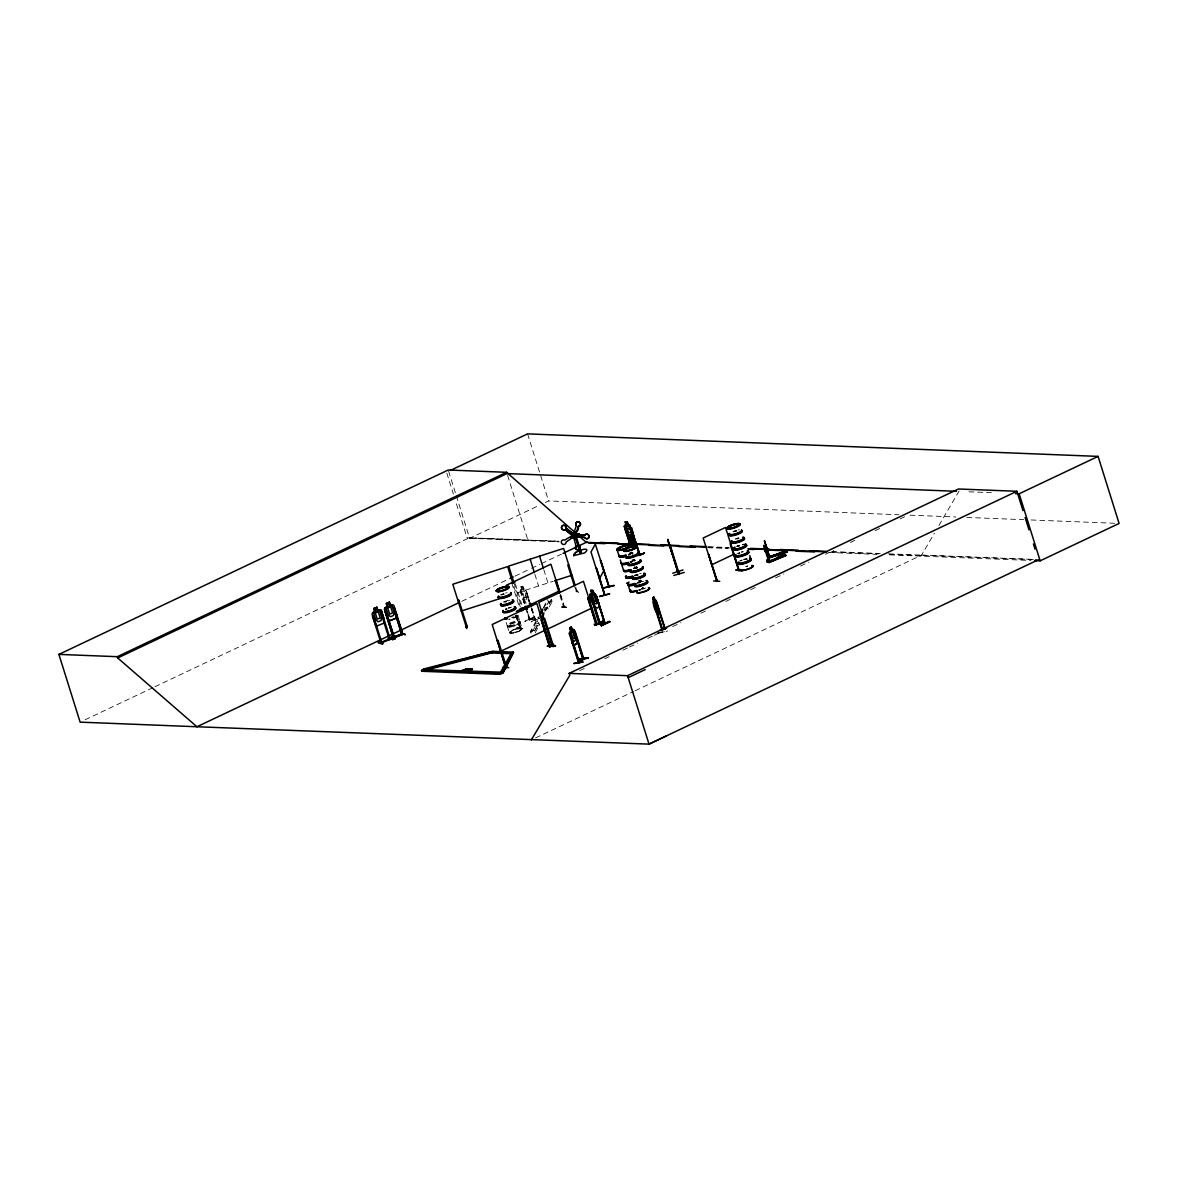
<?xml version="1.0" encoding="UTF-8"?>
<svg xmlns="http://www.w3.org/2000/svg" width="1178" height="1178" viewBox="0 0 1178 1178"><rect width="100%" height="100%" fill="white"/><g stroke="black" fill="none" stroke-linecap="round" stroke-linejoin="round"><path stroke-width="0.75" stroke-dasharray="5 3.75" d="M507.129 625.768L509.441 632.895M632.13 552.246L633.116 555.854M641.038 580.96L640.788 580.239M516.273 628.566C518.894 625.385 529.555 630.421 516.273 628.566L522.885 628.581M516.524 627.874L522.782 628.522M516.641 628.316L522.782 628.463M632.115 552.423L632.13 552.349A6.832 1.531 -17.4 0 1 629.464 554.558M509.279 632.35L515.081 629.199L521.913 628.257M509.279 632.321C511.929 635.281 519.395 631.364 522.266 629.155A6.715 1.502 -17.4 0 0 513.534 630.053A6.715 1.502 -17.4 0 0 511.797 633.249A6.715 1.502 -17.4 0 0 522.178 629.199M635.001 567.016L634.132 566.986M507.158 625.518L506.142 622.382M634.014 567.207L634.5 566.942M520.558 589.869L520.19 591.076L520.558 589.869C528.215 587.366 527.199 597.113 529.54 601.634M535.195 632.792L539.509 624.87L538.979 623.191L535.003 624.222L535.534 625.901L531.219 633.823L530.439 631.305L538.199 617.036M543.382 607.539L547.696 599.602M540.614 613.915L530.704 632.144L534.665 631.128L538.979 623.191M543.632 608.363L547.947 600.441L548.477 602.12L544.162 610.042L548.138 609.026L552.453 601.104L551.922 599.425L545.885 610.513M534.665 631.128L538.714 622.352M544.766 611.264L551.657 598.586M635.133 690.779L921.564 555.132L934.39 533.207M938.969 525.388L959.128 490.946M521.957 590.075L521.28 591.135L524.902 602.989M636.547 567.074L636.562 567.045A6.759 1.502 -17.4 0 1 635.119 568.223L636.017 567.605M636.444 566.765L633.823 568.606M643.055 587.851L641.671 589.044A6.759 1.502 -17.4 0 0 643.055 587.469M574.79 587.41C577.382 591.032 574.82 593.005 576.955 590.59M525.049 621.218L533.384 617.257L525.035 621.262M533.457 617.743L524.887 621.763M529.231 619.878L530.247 619.731L527.538 611.367M520.499 627.094L519.704 628.463L520.764 628.08L520.234 627.094M520.809 628.08L519.969 628.463L515.92 615.402M560.551 594.257L564.615 607.347C561.7 608.54 565.676 605.036 563.496 606.714M576.66 590.443L578.383 592.431L576.513 589.884L577.043 591.65L575.718 587.1M520.75 628.095L516.671 615.034M563.717 607.612L564.512 607.244M520.926 586.762L522.929 586.673L525.197 591.268L526.949 600.029L525.049 599.97L523.223 597.29M526.271 591.253L529.128 600.073M528.981 601.619L526.654 593.094L529.275 601.487M526.919 593.256L529.835 601.502M529.452 618.715L528.981 618.936M534.9 618.906L529.997 619.054M534.768 619.216L529.717 619.186M531.249 621.483L539.76 617.964M561.641 607.023L568.149 607.141L561.98 606.876M540.025 618.023L531.661 621.94M85.125 719.773L153.287 687.496M154.951 686.715L469.477 537.757L558.902 541.276L467.092 537.831L455.577 501.077M456.313 495.761L469.654 538.317L538.729 505.598M545.311 502.476L548.595 500.93L898.976 514.757M461.776 601.325L508.248 579.311M514.889 576.16L529.835 569.092M531.499 568.311L539.789 564.38M541.453 563.585L561.376 554.161M579.738 670.606L584.715 668.25M604.638 658.826L609.615 656.455M622.897 650.168L627.874 647.812M629.538 647.031L637.843 643.1M647.797 638.388L652.774 636.017M654.438 635.236L659.415 632.88M672.697 626.593L681.002 622.661M700.925 613.223L705.902 610.867M725.825 601.428L730.802 599.072M750.71 589.648L755.702 587.277M775.61 577.853L783.915 573.922M800.51 566.058L808.815 562.127M825.41 554.264L833.715 550.332M850.31 542.469L855.302 540.113M875.21 530.674L880.187 528.318M900.11 518.894L905.087 516.524M535.548 737.943L633.484 691.56M506.908 608.997L505.362 609.527M563.629 606.685L563.85 607.686L559.579 594.61M564.115 606.317L564.306 607.333L560.33 594.257M520.543 628.065L516.465 615.034M634.324 568.679L637.651 567.605A6.759 1.502 -17.4 0 0 634.309 568.635A6.744 1.502 -17.4 0 1 637.637 567.546M529.54 619.731L526.978 611.353M534.679 618.936L535.386 620.084L531.617 609.998M531.381 608.187L535.21 619.878M517.142 592.902L553.13 581.314M577.073 591.533L576.336 591.886M644.175 588.396L642.481 588.882A6.759 1.502 -17.4 0 1 645.794 588.043M529.82 619.893L529.629 618.906M535.062 619.923L531.646 608.349M548.477 602.12L552.453 601.104M544.958 608.025L547.608 607.347L548.138 609.026M535.534 625.901L539.509 624.87M530.439 631.305L534.414 630.289M657.574 632.851L665.982 630.76M661.064 632.498L664.48 631.717M657.619 633.484L667.705 630.996M519.999 628.434L515.714 615.387M519.837 628.154L522.34 628.61M522.929 586.673L520.823 586.659L526.095 603.269M522.296 591.165L524.181 591.223M524.225 597.334L526.124 597.393M526.36 593.241L527.199 593.123M561.553 607.141L567.678 607.362M921.564 555.132L1036.846 559.521M968.964 491.8L992.259 492.713M909.976 515.184L955.844 516.995M966.843 517.436L1023.711 519.675M1031.044 519.969L1117.259 523.371M708.449 546.71L728.652 547.52M831.535 551.569L881.144 553.527M888.492 553.822L1036.537 559.668M707.536 547.152L729.58 548.02M832.463 552.084L878.39 553.896M889.419 554.323L920.651 555.56M469.654 538.317L559.255 541.851M707.934 547.711L728.122 548.506M829.076 552.497L876.8 554.382M889.64 554.882L1030.986 560.463M525.182 590.06L526.36 591.209M523.061 599.882L524.711 603.18L522.973 599.911M527.582 433.872L548.595 500.93M543.78 569.563L547.976 582.963M507.585 475.308L528.053 540.614M534.871 574.275L538.552 585.996M537.168 620.261L537.698 621.94M531.926 608.201L535.666 619.937L529.32 619.864L526.684 611.485M522.841 586.718L527.98 603.327M527.243 611.5L529.864 619.878M524.357 602.959L520.912 593.049L521.751 592.932L524.622 603.121L529.378 603.224L528.966 600.088M520.293 591.032L524.063 603.107M515.316 583.802L521.825 604.55M513.888 582.447L521.442 606.567M513.844 586.335L520.367 607.082M511.87 583.257L519.439 607.377M517.981 615.166L520.234 622.588A6.832 1.531 -17.4 0 1 509.647 626.667A6.832 1.531 -17.4 0 1 511.414 623.412A6.832 1.531 -17.4 0 1 520.22 622.544L522.222 628.772M448.641 471.259L455.768 494.009M446.815 473.085L453.383 494.083M639.33 590.178L639.404 590.34A6.759 1.502 -17.4 0 1 640.92 589.722M630.701 562.642A6.832 1.531 -17.4 0 1 632.203 561.994M628.389 555.236A6.832 1.531 -17.4 0 1 629.891 554.588M630.51 561.832A6.744 1.502 -17.4 0 1 635.31 560.124M630.583 562.259A6.832 1.531 -17.4 0 1 632.085 561.611M633.749 561.022A6.832 1.531 -17.4 0 1 635.457 560.537M628.272 554.853A6.832 1.531 -17.4 0 1 629.774 554.22M631.423 553.631A6.832 1.531 -17.4 0 1 633.131 553.13M628.183 554.426A6.744 1.502 -17.4 0 1 632.984 552.718M634.206 568.223A6.7 1.502 -17.4 0 1 637.504 567.163M642.57 589.147A6.759 1.502 -17.4 0 1 644.248 588.661M639.359 590.119A6.759 1.502 -17.4 0 1 640.847 589.486L638.947 590.325A6.759 1.502 -17.4 0 0 640.42 589.677M637.121 582.919A6.744 1.502 -17.4 0 1 643.527 580.857M637.195 583.346A6.832 1.531 -17.4 0 1 640.361 582.123M642.069 581.623A6.832 1.531 -17.4 0 1 643.703 581.255M634.883 575.954A6.832 1.531 -17.4 0 1 638.034 574.717M634.795 575.527A6.744 1.502 -17.4 0 1 637.916 574.304M639.595 573.819A6.744 1.502 -17.4 0 1 641.215 573.45M636.046 568.356A6.759 1.502 -17.4 0 1 637.74 567.855M638.815 583.095A6.832 1.531 -17.4 0 1 640.479 582.506M636.503 575.689A6.832 1.531 -17.4 0 1 638.152 575.1M736.147 546.474A6.7 1.502 -17.4 0 1 739.254 545.267M742.523 544.427A6.7 1.502 -17.4 0 1 743.951 544.207L742.611 544.56A6.759 1.502 -17.4 0 1 744.04 544.369M735.411 538.817A6.744 1.502 -17.4 0 1 738.724 537.757M733.187 531.838A6.832 1.531 -17.4 0 1 736.559 530.748M733.084 531.425A6.744 1.502 -17.4 0 1 736.412 530.35M738.017 529.982A6.744 1.502 -17.4 0 1 739.46 529.776M737.295 539.023A6.832 1.531 -17.4 0 1 738.989 538.537M735.514 539.244A6.832 1.531 -17.4 0 1 738.871 538.155M734.969 531.631A6.832 1.531 -17.4 0 1 736.677 531.131M738.415 553.954A6.832 1.531 -17.4 0 1 739.917 553.307M739.313 561.199A6.744 1.502 -17.4 0 1 742.022 559.918M743.657 559.329A6.744 1.502 -17.4 0 1 746.955 558.475M740.623 560.978A6.832 1.531 -17.4 0 1 742.125 560.33M743.774 559.741A6.832 1.531 -17.4 0 1 747.117 558.887M738.297 553.572A6.832 1.531 -17.4 0 1 739.799 552.938M741.463 552.335A6.832 1.531 -17.4 0 1 743.171 551.849M737.001 553.793A6.744 1.502 -17.4 0 1 739.696 552.511M741.33 551.937A6.744 1.502 -17.4 0 1 743.024 551.437M737.826 546.563A6.759 1.502 -17.4 0 1 739.475 545.974M745.6 559.624A6.832 1.531 -17.4 0 1 747.25 559.255M745.983 566.765A6.759 1.502 -17.4 0 1 747.677 566.279M505.347 609.335A6.759 1.502 -17.4 0 1 506.834 608.702L505.333 609.335A6.7 1.502 -17.4 0 1 506.79 608.54M508.425 607.966A6.7 1.502 -17.4 0 1 511.708 607.126M503.109 602.149A6.744 1.502 -17.4 0 1 509.514 600.088M500.871 595.184A6.832 1.531 -17.4 0 1 504.022 593.948M500.783 594.757A6.744 1.502 -17.4 0 1 503.904 593.535M505.583 593.049A6.744 1.502 -17.4 0 1 507.203 592.681M504.685 601.943A6.832 1.531 -17.4 0 1 506.349 601.34M508.057 600.854A6.832 1.531 -17.4 0 1 509.691 600.486M504.802 602.311A6.832 1.531 -17.4 0 1 506.466 601.722M502.491 594.919A6.832 1.531 -17.4 0 1 504.14 594.33M505.524 609.909A6.759 1.502 -17.4 0 1 507.011 609.262M517.952 615.593A6.744 1.502 -17.4 0 1 508.955 619.451M517.304 615.299A6.832 1.531 -17.4 0 1 515.169 616.58M513.667 617.213A6.832 1.531 -17.4 0 1 512.003 617.802M516.2 615.505A6.744 1.502 -17.4 0 1 514.977 616.138M513.505 616.786A6.744 1.502 -17.4 0 1 511.856 617.36M517.422 615.682A6.832 1.531 -17.4 0 1 508.778 619.054M629.994 561.788A6.744 1.502 -17.4 0 0 634.058 559.359A6.832 1.531 -17.4 0 1 633.013 561.302M631.732 551.952A6.744 1.502 -17.4 0 1 630.377 553.1M634.279 559.756A6.832 1.531 -17.4 0 1 632.895 560.919M631.658 561.582A6.832 1.531 -17.4 0 1 630.156 562.23M629.803 552.408A6.744 1.502 -17.4 0 1 631.644 553.734M630.76 554.337A6.744 1.502 -17.4 0 1 629.538 554.985M631.776 561.965A6.832 1.531 -17.4 0 1 630.274 562.598M635.84 567.074A6.759 1.502 -17.4 0 1 633.735 568.326M631.953 552.364A6.832 1.531 -17.4 0 1 629.346 554.175M636.4 566.795A6.759 1.502 -17.4 0 1 633.808 568.591M632.13 559.815A6.744 1.502 -17.4 0 1 633.955 561.126M636.989 574.201A6.744 1.502 -17.4 0 1 634.279 575.482M640.537 580.136A6.832 1.531 -17.4 0 1 638.27 582.668M640.699 580.032A6.744 1.502 -17.4 0 1 638.078 582.241M642.82 587.483A6.7 1.502 -17.4 0 1 642.349 588.013M640.258 589.265A6.7 1.502 -17.4 0 1 638.785 589.884M637.195 574.614A6.832 1.531 -17.4 0 1 634.456 575.909M638.653 580.445A6.832 1.531 -17.4 0 1 638.388 583.051M637.313 574.997A6.832 1.531 -17.4 0 1 636.076 575.659M640.567 582.226A6.744 1.502 -17.4 0 1 639.698 582.83M638.741 580.901A6.744 1.502 -17.4 0 1 641.053 581.696M642.923 587.645A6.759 1.502 -17.4 0 1 641.568 588.794M640.346 589.442A6.759 1.502 -17.4 0 1 638.859 590.075M635.87 567.796L634.22 568.37A6.759 1.502 -17.4 0 1 637.563 567.31L635.87 567.796M739.298 545.414L737.649 546.003A6.759 1.502 -17.4 0 1 739.298 545.429M739.386 545.708L737.737 546.298A6.759 1.502 -17.4 0 1 739.401 545.738M510.162 607.627L508.469 608.113A6.759 1.502 -17.4 0 1 510.162 607.627M747.588 566.014L745.895 566.515A6.759 1.502 -17.4 0 1 747.588 566.029M744.143 544.648L742.7 544.854A6.759 1.502 -17.4 0 1 744.143 544.678M522.649 587.366L521.427 587.336L521.78 588.426L522.988 588.47L522.649 587.366M509.838 627.064A6.744 1.502 -17.4 0 0 520.264 623A6.744 1.502 -17.4 0 0 511.576 623.854A6.744 1.502 -17.4 0 0 509.838 627.064M511.664 632.822A6.7 1.502 -17.4 0 0 522.045 628.787A6.7 1.502 -17.4 0 0 513.402 629.641A6.7 1.502 -17.4 0 0 511.664 632.822M509.441 625.827A6.744 1.502 -17.4 0 0 519.881 621.748A6.744 1.502 -17.4 0 0 511.193 622.617A6.744 1.502 -17.4 0 0 509.441 625.827M509.529 626.284A6.832 1.531 -17.4 0 0 520.102 622.161A6.832 1.531 -17.4 0 0 511.296 623.029A6.832 1.531 -17.4 0 0 509.529 626.284M635.207 568.621A6.7 1.502 -17.4 0 0 636.606 567.06A6.715 1.502 -17.4 0 1 635.222 568.635"/><path stroke-width="1.5" d="M396.515 614.298L396.515 617.92L389.27 620.924L396.633 618.008L396.677 614.298M574.879 536.535L574.967 534.724L584.73 535.077A2.4 2.268 33 0 1 588.293 534.709A2.4 2.268 33 0 1 588.249 538.228A2.4 2.268 33 0 1 584.7 537.389L574.879 536.535L584.641 537.462A2.4 2.268 33 0 0 588.205 538.317A2.4 2.268 33 0 0 588.249 534.797A2.4 2.268 33 0 0 584.671 535.165M653.525 601.899L652.833 597.864L662.478 630.377M768.027 560.272L768.424 559.594L767.202 559.8L767.82 561.759M768.336 559.638L767.393 560.375L768.66 561.95L767.011 560.713L767.555 562.171M502.564 667.455L508.69 667.661M549.125 645.47C556.958 644.675 559.138 647.62 547.299 645.78M549.051 644.999L555.398 645.706L549.257 645.485M770.383 561.243L768.454 560.772L765.729 552.04A2.4 0.854 67.6 0 1 764.831 548.565L764.066 546.15L764.699 548.624A2.4 0.854 67.6 0 0 765.597 552.099L765.729 552.04M665.114 629.214L664.701 628.316M655.851 600.25L665.01 629.288L655.13 599.425L655.719 600.353M378.329 642.732C379.316 639.551 387.753 646.84 378.359 642.643M390.743 637.651C391.7 634.618 400.181 641.612 390.743 637.681L395.16 638.491M391.155 637.416L395.263 638.609M768.454 555.294L768.645 555.029M465.531 626.298L466.797 628.522M522.502 609.865L521.869 610.793L520.75 608.731L520.205 610.116M498.721 591.032L498.706 591.12A6.715 1.502 -17.4 0 1 500.326 587.925A6.715 1.502 -17.4 0 1 508.984 587.071A6.715 1.502 -17.4 0 1 498.589 591.12L498.677 591.4A6.759 1.502 -17.4 0 0 509.087 587.292A6.759 1.502 -17.4 0 0 500.385 588.146A6.759 1.502 -17.4 0 0 498.633 591.371M498.294 591.562L499.605 591.003L498.368 591.106M499.457 590.723L498.986 591.327M506.614 587.454L507.733 587.086L506.628 587.321M507.733 587.13L507.188 586.791M619.378 549.463L618.7 550.2L620.291 549.316M619.819 549.625L620.688 549.625L619.348 549.876A6.759 1.502 -17.4 0 0 629.803 545.767A6.759 1.502 -17.4 0 0 621.101 546.621A6.759 1.502 -17.4 0 0 619.348 549.846L620.188 549.846M620.32 549.684L619.333 549.655M625.636 550.744L626.946 550.479L625.695 551.23M626.225 551.054L627.314 550.538L625.93 550.774M627.786 545.679L627.889 545.502M627.314 550.597L626.799 550.818M628.507 545.826L627.418 546.018M635.133 546.798L634.692 546.857M730.522 528.407L728.991 528.274L729.962 528.569M738.444 524.269L737.634 524.239M631.364 535.195L631.658 532.544L629.729 526.375L628.257 525.3L627.27 521.883L625.12 521.883L626.181 525.329L625.4 526.463L631.187 541.379L634 541.394L631.408 537.654L631.644 533.693L630.716 536.932L627.859 533.693L630.48 537.639L630.245 541.468L631.202 538.405L633.308 541.379L631.349 535.18L629.258 535.224M784.592 555.132L767.349 562.142L769.043 562.495L785.947 555.53L784.18 554.705C779.689 555.53 786.551 556.355 782.472 555.412M767.658 562.215L785.652 555.029M785.755 555.515L784.18 554.705M582.771 658.738L578.162 661.727L578.501 662.713L569.372 633.897L569.681 632.291M590.193 594.831L590.472 593.594L595.126 593.889M598.895 603.813C599.278 616.035 587.94 598.13 590.207 594.743L590.546 593.712M566.103 528.362L573.715 534.297L566.235 527.98A2.4 2.268 33 0 0 563.761 525.27A2.4 2.268 33 0 0 561.597 527.98A2.4 2.268 33 0 0 564.822 529.747M572.39 630.436L571.271 627.005L569.622 628.213L570.844 631.57L570.255 633.293L579.326 662.331M635.119 542.454C637.121 540.246 632.144 544.913 629.965 542.543L628.802 541.512L630.053 542.616M767.658 559.977L768.262 561.862M768.439 560.831L769.617 560.919L767.114 552.349A2.4 0.854 67.6 0 0 765.803 548.786L765.671 548.845A2.4 0.854 67.6 0 1 766.981 552.408L767.114 552.349M768.409 559.786L770.559 561.494L770.088 560.316L768.365 561.008L768.866 562.466L785.8 555.383L768.527 562.377M573.45 534.488L576.366 525.462A2.4 2.268 33 0 1 576.867 522.09A2.4 2.268 33 0 1 580.342 523.326A2.4 2.268 33 0 1 578.604 526.316L575.129 535.136C571.551 535.637 580.077 531.131 578.28 526.316M376.901 625.842L374.928 623.015L372.057 614.224L372.719 612.663L380.008 609.762L381.481 610.484L379.964 609.748L377.991 610.572M385.751 610.808L394.365 637.666L385.751 610.808L384.897 611.161L393.481 638.034L384.47 609.173L385.132 607.612L387.356 606.817L386.193 603.445L389.358 602.208L390.404 605.507M384.514 609.188L385.221 607.701L392.421 604.829M713.603 581.004L719.787 581.284M574.069 663.361L583.169 661.977L573.863 663.626M596.451 568.223L604.844 595.052L596.51 568.091M600.338 560.522L609.144 587.248L600.765 560.301M599.514 596.51L609.777 593.786L599.558 596.421M604.196 594.154L604.505 595.126L590.988 552.011L595.302 544.089L609.232 587.086M608.334 586.379L608.82 587.204M423.403 670.488L423.462 669.06L491.565 651.522L491.506 652.936L421.783 671.254L421.518 670.415L492.875 651.316L513.137 652.126L513.402 652.965L491.255 652.097L491.506 652.936L511.782 653.731L511.517 652.892L513.137 652.126M499.369 674.317L511.517 652.892L513.505 652.376L502.977 673.036L499.369 674.317L421.783 671.254M421.518 670.415L500.989 673.551L511.782 653.731M502.977 673.036L513.505 652.376M539.922 613.871L542.513 609.114M540.187 614.71L542.778 609.954M541.306 617.596L543.897 612.854M543.735 614.474L541.144 619.23L549.758 646.884L549.552 645.883M541.659 620.909L543.397 617.743M599.396 578.84L603.71 570.903M572.832 535.254L564.63 540.157A2.4 2.268 33 0 0 561.361 541.482A2.4 2.268 33 0 0 563.452 544.472A2.4 2.268 33 0 0 566 542.101L573.848 536.726L565.101 529.599L572.655 535.622L573.76 534.223M571.389 537.86L572.169 535.637L571.389 537.86L576.572 536.579M575.895 532.294C570.078 534.65 577.662 530.394 576.646 534.665M574.967 534.724L584.597 535.357M574.29 536.446L574.687 537.477M575.114 536.24L578.295 545.414A2.4 2.268 33 0 1 580.018 548.55A2.4 2.268 33 0 1 576.557 549.404A2.4 2.268 33 0 1 576.042 545.974L573.436 536.653L575.173 536.152L580.283 552.659L581.122 552.276L576.042 536.064M578.074 535.445L579.075 533.914L578.295 536.152M575.777 552.173L573.671 555.633L584.656 552.909C593.27 545.502 573.642 550.7 573.671 555.633M778.349 557.253L777.377 558.019M387.4 606.832L386.193 608.555L388.122 614.71L390.507 616.727L393.437 615.564L394.174 612.295L392.245 606.14L390.33 605.669L389.314 602.194M652.892 597.938L653.687 596.804L657.28 607.023L657.029 611.132L655.822 609.011M662.124 630.466L653.584 603.327L653.378 601.825L655.233 599.411L654.732 600.25L653.687 596.804M654.806 604.947L662.684 630.097M656.838 602.149L665.246 628.978M657.53 615.019L659.356 612.619M660.048 630.201L666.63 628.051M729.079 528.259L730.036 528.48M729.992 528.289L729.58 528.775M737.929 524.401L738.194 524.122M738.061 524.696L738.164 524.578M381.539 641.671C382.555 644.248 380.568 639.86 380.788 643.07L390.463 639.315L390.051 638.388M390.139 638.358C387.886 638.712 390.433 640.479 389.123 638.623M402.847 634.294L393.202 638.005M578.472 662.699L583.552 659.017M583.051 658.134L583.243 658.046M583.552 657.987L583.846 659.032L575.409 632.188L574.643 632.571L583.051 659.356M678.705 573.981L677.468 570.859M678.337 572.832L677.659 571.345M465.943 626.387L467.077 626.136L467.386 627.108L458.831 600.25L457.903 600.544L458.831 600.25M522.09 608.275L523.017 607.951M463.41 670.9C478.209 664.672 458.64 674.125 464.574 670.591C452.367 673.566 476.781 664.996 461.54 671.372M467.357 671.048C479.696 666.218 463.514 672.638 467.533 671.607M468.52 670.738L465.31 670.974L470.258 668.898L469.462 670.311L470.258 668.898M465.487 671.534L470.42 669.457M468.491 669.384L465.516 670.149L466.311 668.736M594.993 625.4L603.298 620.953L595.023 625.341M769.219 556.149L769.543 556.885M769.278 556.031L766.76 547.608M629.052 582.094L626.519 583.36M590.207 594.743L599.146 623.574L605.463 623.648M600.132 623.442L591.091 596.613L599.602 623.633M604.52 623.795L596.495 596.819L605.227 623.81L604.535 622.661M498.058 640.449L497.307 640.803L498.058 640.449L506.643 667.322C505.966 665.349 505.347 667.072 505.627 667.631L492.198 624.502L536.829 603.372L550.185 646.531M553.218 645.249L544.663 618.376L543.912 618.73L552.438 645.603C551.01 643.527 555.029 644.543 552.232 645.573L538.802 602.429L583.434 581.299L597.246 624.399L596.937 623.398L595.803 623.81M776.449 558.151L778.084 557.209C780.499 557.385 777.274 557.945 777.966 557.327M575.453 534.002L575.424 533.266M569.725 628.198L571.374 626.99M582.992 659.43L574.437 630.259L573.539 629.464L569.637 632.395L569.372 633.897M573.745 645.632L577.647 642.687L577.205 639.109L577.721 642.761L573.833 645.618L572.14 642.761L573.833 645.618M583.081 658.679L578.84 661.609M583.846 659.032L579.016 662.581M588.22 658.266L579.016 659.165L588.102 657.736M716.607 581.152L716.636 580.003M498.441 591.238L498.824 591.371M627.241 550.686L626.431 550.597M466.002 626.387L466.459 627.432L452.794 584.244L507.659 566.589L512.916 583.346M466.267 627.476L467.239 627.064M519.954 609.409C521.721 607.112 521.118 612.015 520.087 609.085M521.162 609.703L520.323 610.071M522.855 607.892L523.12 609.026L523.106 608.231M523.194 608.982L522.222 609.306L522.031 608.157M578.869 662.404L570.608 635.531L579.016 662.345M583.434 659.327L574.29 630.348M738.886 569.622L739.254 570.579L725.471 527.449L703.163 538.022L716.887 581.166L708.479 554.323M380.494 642.084L381.142 643.041M401.448 633.617L402.581 633.278L401.551 633.573M401.801 634.589L393.378 607.774L402.037 634.603M506.452 666.247L505.73 667.573L497.514 640.803M549.198 645.883L550.332 645.485L550.641 646.457L541.924 619.672M552.909 644.263L552.909 645.235M542.145 619.672L541.173 620.026L549.493 646.884L550.494 646.531M596.112 624.782L597.025 624.369L596.097 624.811L587.778 597.953L588.529 597.599M620.394 549.699L619.54 550.155M625.665 550.582L625.93 551.098A6.759 1.502 -17.4 0 0 636.503 546.99A6.759 1.502 -17.4 0 0 627.8 547.858A6.759 1.502 -17.4 0 0 626.048 551.068M634.147 546.872L634.647 546.577M728.961 528.554L729.388 528.48A6.759 1.502 -17.4 0 0 739.843 524.372A6.759 1.502 -17.4 0 0 731.14 525.226A6.759 1.502 -17.4 0 0 729.388 528.451L729.521 528.421A6.744 1.502 -17.4 0 0 739.828 524.343A6.744 1.502 -17.4 0 0 731.14 525.211A6.744 1.502 -17.4 0 0 729.388 528.421L730.375 528.097M737.664 524.563L737.767 524.77M565.101 529.599L564.763 529.835A2.4 2.268 33 0 1 561.538 528.068A2.4 2.268 33 0 1 563.702 525.359A2.4 2.268 33 0 1 566.176 528.068M627.27 521.883L628.345 525.255M624.207 526.448L624.635 525.211L629.832 525.226M625.15 528.274L627.329 533.281M626.033 532.647C623.015 527.126 633.249 527.744 632.836 532.485M630.937 528.304L631.82 528.156L630.937 528.304L640.022 555.103L629.832 525.123L639.801 555.147M627.064 535.254L628.772 538.523L634.029 538.434L628.713 538.449M633.676 535.18L633.941 538.464L633.602 535.165M631.496 542.587L632.453 545.929L634.765 545.841L632.468 535.151L628.61 526.404L626.519 526.433L628.448 532.589M632.453 545.929L628.139 535.239L628.434 532.574L630.539 532.559M639.359 555.132C641.804 554.985 638.034 553.424 639.713 554.131M637.651 555.663L644.425 553.042L639.389 555.294M639.374 555.442L644.425 553.027M730.213 543.927L738.886 570.77L730.581 543.75M559.255 592.902L555.265 580.828L556.222 580.474L560.006 592.534M547.461 646.339L554.058 646.31M594.065 624.266L600.25 624.355M596.068 623.839L596.79 624.458M505.701 667.617L506.673 667.278M458.448 602.9L196.932 726.752L80.133 722.143L58.9 654.394L448.244 470.007L506.643 472.304L586.276 542.366L705.696 547.078M450.291 470.478L527.582 433.872L1098.087 456.387L1119.1 523.444L1040.159 560.831L1034.652 560.61M58.9 654.394L117.299 656.691L506.643 472.304M117.299 656.691L117.697 657.957L507.041 473.571L956.374 491.3M509.912 578.531L513.24 576.955M563.04 553.365L587.189 541.924M506.275 585.304L550.906 564.174L559.8 592.534M516.332 611.353L559.314 590.988M593.83 593.727L592.799 590.428L590.708 590.384L592.77 590.531L595.052 595.023L596.804 603.769L594.949 603.696L593.123 601.03M595.023 593.815L598.969 603.828M596.186 594.964L605.006 623.839M596.76 596.981L604.903 623.618M491.506 652.936L493.14 652.156L492.875 651.316M500.606 651.331L545.223 630.186M547.21 629.258L591.827 608.113M711.571 564.851L733.879 554.278M594.772 625.459L603.269 620.997M604.329 623.088L604.741 622.632M609.895 621.763L601.016 625.165L601.516 625.739M609.438 621.248L601.045 625.179M601.516 625.709L609.586 621.675M601.192 625.724L609.88 621.748M531.307 739.946L569.784 675.333L569.165 673.374L958.509 488.988L1016.909 491.285L1022.96 510.589M569.165 673.374L627.565 675.686L1016.909 491.285M1015.554 493.641L1019.147 493.773L1098.087 456.387M1038.363 559.741L649.019 744.128L196.932 726.752L117.697 657.957M628.183 677.63L645.191 669.619M666.026 736.117L649.019 744.128L627.565 675.686M401.462 633.941C397.177 637.224 391.332 635.649 394.262 637.592M389.388 639.639L380.965 612.84L381.834 612.486M390.286 639.404L381.348 610.557L384.264 619.348L384.219 623.059L376.813 625.974L374.869 623.088M578.707 549.375L579.723 552.615L581.122 552.276M596.215 623.766L596.362 624.811L587.778 597.953M779.394 553.778L779.88 553.012L778.069 553.851M767.202 559.8L767.968 561.7M767.011 560.713L768.483 559.948M767.423 561.67L769.131 560.964M779.615 556.576C783.694 557.533 776.832 556.693 781.323 555.883L782.869 556.428L781.323 555.883M767.334 562.127L784.739 555.28M377.917 610.719L376.901 607.259L373.779 608.496L374.854 611.809L373.779 613.605L375.708 619.761L378.094 621.778L381.024 620.615L381.76 617.36L379.831 611.191L377.917 610.719L376.842 607.406M376.945 607.274L373.824 608.511L374.987 611.883L372.719 612.663M386.369 603.534L389.3 602.37M390.286 605.654L392.421 604.712L393.894 605.433L402.788 634.294L393.555 637.99M393.378 607.774L394.38 607.48L393.511 607.819M385.898 610.852L384.897 611.161M404.717 634.265L400.667 633.101L401.345 633.455M389.196 639.036L381.775 641.995M401.61 633.985L394.041 636.9M400.932 633.543L405.335 634.574L400.814 633.661M392.922 639.654L388.254 638.152L392.863 639.595M389.785 638.358L390.33 639.271M639.654 554.971L631.202 528.156M599.293 622.647L600.117 623.412L591.194 594.861L591.842 593.8L590.796 590.355M512.798 582.963L511.87 583.257M568.738 564.792L567.781 565.013L574.29 585.76M667.941 540.01L678.837 573.995M668.721 542.557L669.34 544.501M668.633 543.058L673.492 557.061M669.207 543.78L669.811 545.178M461.202 611.073L498.912 598.925M554.853 580.754L572.007 575.232M669.826 545.09L677.792 572.066M670.68 546.842L679.191 573.877L678.013 571.242M764.964 541.968L764.419 540.996M672.712 573.23L683.004 569.916M765.509 544.575L766.009 546.224M765.332 543.941L764.728 541.482L765.715 544.383M684.227 572.405L673.845 575.468M768.277 555.53L767.761 555.825M768.085 556.634L769.97 556.031L770.338 557.194L769.941 556.281L768.041 556.885L768.527 558.033M781.632 552.703L783.444 551.864L783.797 552.6M784.695 551.466C785.564 553.675 783.812 550.038 786.595 550.862L787.022 551.819L768.439 557.857L786.963 551.672M786.948 551.584L768.071 557.076L786.654 551.083L787.022 551.819M768.13 557.282L786.595 550.862M465.339 669.59L468.314 668.824M461.364 670.812L464.397 670.032M465.31 670.974L468.343 670.179M469.286 669.752L472.26 668.971M469.462 670.311L472.437 669.531M402.699 634.22L394.232 607.436M613.959 585.304L603.71 587.91L614.15 585.746M491.83 652.347L423.712 669.899L423.462 669.06M423.138 669.649L502.711 672.196M579.075 533.914L576.336 535.136L575.586 532.765M575.836 535.475L579.296 534.621M653.378 601.825C652.612 607.583 660.416 621.719 658.62 609.1M618.774 550.244L619.554 549.964M499.266 590.752L499.855 590.811M626.166 571.065L625.415 571.197M381.024 643.07L372.484 616.212L373.338 615.873L381.849 642.658M573.539 629.464L574.393 630.333M588.455 658.016L579.178 659.547M729.123 528.716L729.491 528.701A6.759 1.502 -17.4 0 0 739.917 524.622A6.759 1.502 -17.4 0 0 731.214 525.476A6.759 1.502 -17.4 0 0 729.476 528.686M625.135 522.031L627.314 521.957M632.571 545.782L634.662 545.738M578.236 526.404L578.545 526.404A2.4 2.268 33 0 0 580.283 523.4A2.4 2.268 33 0 0 576.867 522.09A2.4 2.268 33 0 0 576.366 525.462M735.911 569.887L742.42 570.564L736.073 570.285M392.245 639.301L388.225 638.167M600.044 542.44L618.421 543.161M631.275 543.676L649.652 544.398M660.681 544.825L679.043 545.561M690.072 545.988L706.609 546.636M750.71 548.388L769.072 549.11M780.101 549.537L798.478 550.273M809.492 550.7L826.028 551.363M731.42 548.094L735.087 548.241M747.956 548.742L826.956 551.864M588.617 543.014L605.139 543.662M617.994 544.162L634.515 544.825M649.196 545.399L663.877 545.974M678.557 546.563L695.079 547.21M748.31 549.316L753.817 549.522M766.672 550.038L783.179 550.686M796.034 551.201L814.396 551.922M596.201 596.966L597.04 596.848M599.602 622.897L604.623 622.941M578.03 545.281L578.354 545.326A2.4 2.268 33 0 1 579.959 548.624A2.4 2.268 33 0 1 576.498 549.493A2.4 2.268 33 0 1 576.101 545.885M776.376 557.916L777.848 558.239M387.238 618.023L389.27 620.924M400.726 633.131L405.335 634.603M382.85 643.659L378.639 642.039M572.199 639.463L573.848 641.495L575.394 640.361L575.394 637.107L571.256 627.152M764.478 540.628L764.728 541.718M764.816 545.797L763.874 545.296L765.671 548.845M768.454 557.798L767.526 555.132L768.027 555.721M522.737 610.351L521.839 608.246M631.01 529.364L632.689 532.544M781.559 552.467L781.912 553.204M779.88 553.012L780.248 553.748M777.995 553.616L778.364 554.352M769.617 555.294L769.985 556.458M668.073 540.069L667.587 539.288L677.88 572.052M667.852 540.098L668.117 540.805M767.6 555.398L768.262 557.312M786.727 551.23L787.14 552.129L768.557 558.107L768.071 557.076M765.744 544.884L766.26 545.959M670.753 549.625L672.093 553.292L671.445 551.024M765.921 545.429L766.348 546.769M1019.147 493.773L1040.159 560.831M1025.155 517.613L1029.012 529.909M1033.415 543.941L1035.064 549.213M749.782 555.545L750.739 558.637M708.641 554.146L717.284 580.99M629.965 541.674L631.541 546.695M625.489 528.392L631.261 546.828M630.922 546.71L624.369 526.448L630.657 546.842M617.081 549.728L618.936 555.663A6.832 1.531 -17.4 0 0 626.181 555.412M620.305 559.977L621.262 563.069M621.66 564.306L623.515 570.24M628.272 585.392L630.127 591.341M575.394 533.06L576.145 535.43M575.482 536.034L580.563 552.232M575.217 585.466L563.599 548.418L508.734 566.073L513.991 582.845M539.583 556.149L543.249 567.884M530.144 559.182L534.356 572.596M530.35 603.18L531.411 606.523M530.071 603.313L531.116 606.67M525.962 606.331L527.008 609.689M525.668 606.479L526.713 609.821M525.108 606.449L526.168 609.806M500.724 672.712L500.989 673.551M384.632 609.188L387.385 617.979M769.381 556.561L766.451 546.563M765.788 545.031L766.48 547.166M668.486 542.071L668.662 543.117M668.662 542.734L668.824 543.47M598.807 603.858L599.146 607.023M625.857 529.305L626.107 532.662M630.642 570.093A6.7 1.502 -17.4 0 0 636.326 570.608A6.7 1.502 -17.4 0 0 642.481 566.662A6.759 1.502 -17.4 0 1 636.385 570.785A6.759 1.502 -17.4 0 1 630.642 570.27M638.005 552.232A6.744 1.502 -17.4 0 1 631.806 556.207A6.744 1.502 -17.4 0 1 626.078 555.692M639.904 560.743A6.744 1.502 -17.4 0 1 636.194 564.306A6.744 1.502 -17.4 0 1 628.316 564.866M639.845 560.286A6.832 1.531 -17.4 0 1 635.236 564.174A6.832 1.531 -17.4 0 1 628.581 563.909M640.537 560.021A6.832 1.531 -17.4 0 1 634.265 564.056A6.832 1.531 -17.4 0 1 628.448 563.526M640.317 559.624A6.744 1.502 -17.4 0 1 634.132 563.599A6.744 1.502 -17.4 0 1 628.404 563.084M637.519 552.88A6.832 1.531 -17.4 0 1 632.91 556.767A6.832 1.531 -17.4 0 1 626.254 556.517M638.226 552.629A6.832 1.531 -17.4 0 1 631.938 556.649A6.832 1.531 -17.4 0 1 626.136 556.134M642.643 567.045A6.744 1.502 -17.4 0 1 636.459 571.021A6.744 1.502 -17.4 0 1 630.731 570.505A6.759 1.502 -17.4 0 0 636.473 571.109A6.759 1.502 -17.4 0 0 642.687 567.133M637.592 553.351A6.744 1.502 -17.4 0 1 633.867 556.899A6.744 1.502 -17.4 0 1 625.989 557.459M642.82 567.767A6.7 1.502 -17.4 0 1 636.68 571.713A6.7 1.502 -17.4 0 1 630.981 571.197M642.761 567.384A6.759 1.502 -17.4 0 1 636.562 571.359A6.759 1.502 -17.4 0 1 630.819 570.844M646.133 580.607A6.744 1.502 -17.4 0 1 645.146 583.007A6.744 1.502 -17.4 0 1 636.429 585.54A6.744 1.502 -17.4 0 1 635.899 583.566M646.339 580.99A6.832 1.531 -17.4 0 1 645.338 583.434A6.832 1.531 -17.4 0 1 636.503 585.996A6.832 1.531 -17.4 0 1 635.958 584.008M644.999 574.569A6.744 1.502 -17.4 0 1 638.815 578.531A6.744 1.502 -17.4 0 1 633.087 578.015M643.806 573.2A6.744 1.502 -17.4 0 1 639.256 577.043A6.744 1.502 -17.4 0 1 632.689 576.778M647.326 581.961A6.744 1.502 -17.4 0 1 641.126 585.937A6.744 1.502 -17.4 0 1 635.398 585.422M647.267 581.505A6.832 1.531 -17.4 0 1 640.994 585.525A6.832 1.531 -17.4 0 1 635.192 585.01M644.13 573.981A6.832 1.531 -17.4 0 1 639.521 577.868A6.832 1.531 -17.4 0 1 632.866 577.603M644.013 573.598A6.832 1.531 -17.4 0 1 639.404 577.485A6.832 1.531 -17.4 0 1 632.748 577.22M648.474 588.043A6.759 1.502 -17.4 0 1 644.749 591.606A6.759 1.502 -17.4 0 1 636.856 592.151M648.386 587.778A6.759 1.502 -17.4 0 1 644.66 591.341A6.759 1.502 -17.4 0 1 636.768 591.901M745.1 544.162A6.7 1.502 -17.4 0 1 744.128 546.563A6.7 1.502 -17.4 0 1 735.47 549.066A6.7 1.502 -17.4 0 1 734.939 547.122M741.816 531.101A6.744 1.502 -17.4 0 1 735.617 535.062A6.744 1.502 -17.4 0 1 729.889 534.547M741.418 529.85A6.744 1.502 -17.4 0 1 735.234 533.825A6.744 1.502 -17.4 0 1 729.506 533.31M744.128 538.493A6.744 1.502 -17.4 0 1 737.943 542.469A6.744 1.502 -17.4 0 1 732.215 541.954M744.084 538.037A6.832 1.531 -17.4 0 1 737.796 542.057A6.832 1.531 -17.4 0 1 731.994 541.541M743.141 537.521A6.832 1.531 -17.4 0 1 738.532 541.424A6.832 1.531 -17.4 0 1 731.877 541.158M742.935 537.139A6.744 1.502 -17.4 0 1 738.4 540.967A6.744 1.502 -17.4 0 1 731.818 540.717M741.757 530.63A6.832 1.531 -17.4 0 1 735.484 534.665A6.832 1.531 -17.4 0 1 729.683 534.135M741.639 530.247A6.832 1.531 -17.4 0 1 735.366 534.282A6.832 1.531 -17.4 0 1 729.565 533.752M745.203 544.31A6.759 1.502 -17.4 0 1 740.638 548.153A6.759 1.502 -17.4 0 1 734.071 547.888M745.276 544.575A6.759 1.502 -17.4 0 1 740.726 548.418A6.759 1.502 -17.4 0 1 734.144 548.153M746.248 545.385A6.7 1.502 -17.4 0 1 740.093 549.331A6.7 1.502 -17.4 0 1 734.409 548.815M746.189 545.002A6.759 1.502 -17.4 0 1 739.975 548.977A6.759 1.502 -17.4 0 1 734.247 548.462M748.81 552.467A6.744 1.502 -17.4 0 1 741.389 556.384A6.744 1.502 -17.4 0 1 736.5 555.648M749.944 559.462A6.744 1.502 -17.4 0 1 745.394 563.305A6.744 1.502 -17.4 0 1 738.827 563.04M749.871 559.005A6.832 1.531 -17.4 0 1 745.262 562.893A6.832 1.531 -17.4 0 1 738.606 562.628M749.753 558.622A6.832 1.531 -17.4 0 1 745.144 562.51A6.832 1.531 -17.4 0 1 738.488 562.245M747.559 551.599A6.832 1.531 -17.4 0 1 742.95 555.486A6.832 1.531 -17.4 0 1 736.294 555.236M751.888 565.661A6.759 1.502 -17.4 0 1 748.163 569.224A6.759 1.502 -17.4 0 1 740.27 569.784M751.814 565.411A6.759 1.502 -17.4 0 1 748.089 568.974A6.759 1.502 -17.4 0 1 740.196 569.534M749.547 558.225A6.744 1.502 -17.4 0 1 745.836 561.788A6.744 1.502 -17.4 0 1 737.958 562.333M747.441 551.216A6.832 1.531 -17.4 0 1 743.671 554.823A6.832 1.531 -17.4 0 1 735.69 555.398M747.235 550.818A6.744 1.502 -17.4 0 1 743.509 554.382A6.744 1.502 -17.4 0 1 735.632 554.941M514.285 606.861A6.7 1.502 -17.4 0 1 509.765 610.675A6.7 1.502 -17.4 0 1 503.242 610.425M510.987 593.786A6.744 1.502 -17.4 0 1 504.802 597.761A6.744 1.502 -17.4 0 1 499.074 597.246M510.604 592.549A6.744 1.502 -17.4 0 1 504.405 596.524A6.744 1.502 -17.4 0 1 498.677 596.009M513.313 601.192A6.744 1.502 -17.4 0 1 507.114 605.168A6.744 1.502 -17.4 0 1 501.386 604.653M513.255 600.736A6.832 1.531 -17.4 0 1 506.982 604.756A6.832 1.531 -17.4 0 1 501.18 604.24M513.137 600.353A6.832 1.531 -17.4 0 1 506.864 604.373A6.832 1.531 -17.4 0 1 501.048 603.858M512.121 599.823A6.744 1.502 -17.4 0 1 507.571 603.666A6.744 1.502 -17.4 0 1 501.003 603.401M510.943 593.329A6.832 1.531 -17.4 0 1 504.655 597.364A6.832 1.531 -17.4 0 1 498.854 596.834M510.825 592.946A6.832 1.531 -17.4 0 1 504.537 596.981A6.832 1.531 -17.4 0 1 498.736 596.451M514.374 607.009A6.759 1.502 -17.4 0 1 509.824 610.852A6.759 1.502 -17.4 0 1 503.242 610.587M515.419 608.084A6.7 1.502 -17.4 0 1 509.279 612.03A6.7 1.502 -17.4 0 1 503.58 611.515M515.242 607.45A6.715 1.502 -17.4 0 1 509.073 611.411A6.715 1.502 -17.4 0 1 503.374 610.896M504.935 618.906A6.832 1.531 -17.4 0 1 504.979 618.465M507.203 618.892A6.832 1.531 -17.4 0 1 504.861 618.097M507.129 618.421A6.744 1.502 -17.4 0 1 504.773 618.067M628.596 547.534A6.7 1.502 -17.4 0 1 617.846 550.42A6.7 1.502 -17.4 0 1 623.501 546.489A6.7 1.502 -17.4 0 1 629.464 546.931M626.416 556.207A6.744 1.502 -17.4 0 1 619.849 555.942M628.743 563.599A6.744 1.502 -17.4 0 1 621.689 563.879M626.298 555.795A6.832 1.531 -17.4 0 1 619.643 555.53M630.686 569.813A6.759 1.502 -17.4 0 1 623.633 570.078M630.598 569.548A6.759 1.502 -17.4 0 1 623.545 569.828M628.61 563.187A6.832 1.531 -17.4 0 1 621.469 563.467M628.492 562.819A6.832 1.531 -17.4 0 1 621.351 563.099M628.36 562.362A6.744 1.502 -17.4 0 1 621.307 562.642M626.033 554.956A6.744 1.502 -17.4 0 1 618.98 555.236M637.165 590.472A6.7 1.502 -17.4 0 1 630.628 590.207M630.79 570.123A6.759 1.502 -17.4 0 1 623.722 570.388M632.645 576.057A6.744 1.502 -17.4 0 1 626.078 575.792M635.354 584.7A6.744 1.502 -17.4 0 1 628.301 584.98M635.222 584.288A6.832 1.531 -17.4 0 1 628.566 584.023M635.104 583.905A6.832 1.531 -17.4 0 1 628.448 583.64M634.957 583.463A6.744 1.502 -17.4 0 1 628.389 583.198M632.91 576.881A6.832 1.531 -17.4 0 1 626.254 576.616M632.792 576.498A6.832 1.531 -17.4 0 1 626.122 576.248M637.298 590.9A6.759 1.502 -17.4 0 1 630.716 590.634M633.028 577.294A6.744 1.502 -17.4 0 1 625.989 577.573M637.21 590.634A6.759 1.502 -17.4 0 1 630.628 590.384M778.364 553.881L779.512 553.513L778.422 553.807M654.968 601.384L654.261 602.341L656.205 608.496L656.897 607.539L654.968 601.384M571.153 627.903L570.505 629.744L571.153 627.903M572.641 631.555L571.094 632.689L573.023 638.844L574.569 637.71L572.641 631.555M376.533 608.172L374.648 608.923L375.002 610.027L376.872 609.276L376.533 608.172M388.946 603.121L387.061 603.872L387.415 604.962L389.285 604.226L388.946 603.121M390.669 606.758L387.753 607.922L389.682 614.091L392.598 612.928L390.669 606.758M378.256 611.824L375.34 612.987L377.269 619.142L380.185 617.979L378.256 611.824M514.771 582.079L513.844 582.374L514.771 582.079M627.035 522.561L625.68 522.576L626.033 523.68L627.373 523.65L627.035 522.561M633.779 544.089L632.424 544.118L632.777 545.223L634.117 545.193L633.779 544.089M592.519 591.12L591.312 591.061L591.665 592.166L592.858 592.21L592.519 591.12M594.051 594.978L592.195 594.905L594.124 601.06L595.98 601.133L594.051 594.978M625.974 550.818A6.759 1.502 -17.4 0 0 636.429 546.754A6.759 1.502 -17.4 0 0 627.727 547.608A6.759 1.502 -17.4 0 0 625.974 550.818M626.195 551.422A6.7 1.502 -17.4 0 0 636.562 547.372A6.7 1.502 -17.4 0 0 627.933 548.226A6.7 1.502 -17.4 0 0 626.195 551.422M729.624 529.04A6.7 1.502 -17.4 0 0 739.99 524.99A6.7 1.502 -17.4 0 0 731.361 525.844A6.7 1.502 -17.4 0 0 729.624 529.04M498.795 591.739A6.7 1.502 -17.4 0 0 509.161 587.689A6.7 1.502 -17.4 0 0 500.532 588.544A6.7 1.502 -17.4 0 0 498.795 591.739M572.155 535.946A2.106 1.973 33 0 0 575.644 536.874A2.106 1.973 33 0 0 574.555 533.501A2.106 1.973 33 0 0 572.155 535.946M572.007 536.152A2.106 1.973 33 0 0 575.512 537.094A2.106 1.973 33 0 0 574.422 533.708A2.106 1.973 33 0 0 572.007 536.152M619.422 550.067A6.759 1.502 -17.4 0 0 629.877 545.988A6.759 1.502 -17.4 0 0 621.174 546.842A6.759 1.502 -17.4 0 0 619.422 550.067M623.884 570.741A6.7 1.502 -17.4 0 0 630.893 570.476A6.715 1.502 -17.4 0 1 623.884 570.77"/></g></svg>
